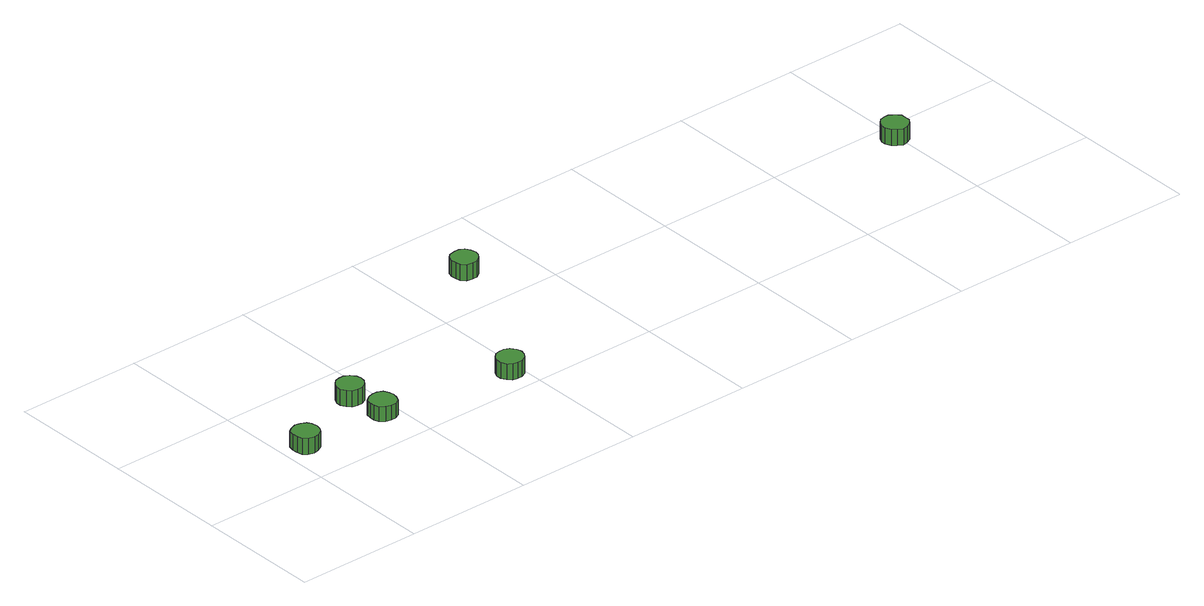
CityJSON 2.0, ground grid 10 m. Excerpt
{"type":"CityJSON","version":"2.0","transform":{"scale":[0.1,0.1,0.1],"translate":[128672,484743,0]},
"CityObjects":{
"tree1":{"type":"SolitaryVegetationObject","attributes":{"function":"something"},"geometry":[{"type":"MultiSurface","lod":"1","boundaries":[[[0,1,2,3,4,5,6,7,8,9,10,11,12,13,14]],[[15,16,17,18,19,20,21,22,23,24,25,26,27,28,29]],[[0,29,28,1]],[[1,28,27,2]],[[2,27,26,3]],[[3,26,25,4]],[[4,25,24,5]],[[5,24,23,6]],[[6,23,22,7]],[[7,22,21,8]],[[8,21,20,9]],[[9,20,19,10]],[[10,19,18,11]],[[11,18,17,12]],[[12,17,16,13]],[[13,16,15,14]],[[14,15,29,0]]]}]},
"tree2":{"type":"SolitaryVegetationObject","attributes":{"function":"something"},"geometry":[{"type":"MultiSurface","lod":"1","boundaries":[[[30,31,32,33,34,35,36,37,38,39,40,41,42,43,44]],[[45,46,47,48,49,50,51,52,53,54,55,56,57,58,59]],[[30,59,58,31]],[[31,58,57,32]],[[32,57,56,33]],[[33,56,55,34]],[[34,55,54,35]],[[35,54,53,36]],[[36,53,52,37]],[[37,52,51,38]],[[38,51,50,39]],[[39,50,49,40]],[[40,49,48,41]],[[41,48,47,42]],[[42,47,46,43]],[[43,46,45,44]],[[44,45,59,30]]]}]},
"tree3":{"type":"SolitaryVegetationObject","attributes":{"function":"something"},"geometry":[{"type":"MultiSurface","lod":"1","boundaries":[[[60,61,62,63,64,65,66,67,68,69,70,71,72,73,74]],[[75,76,77,78,79,80,81,82,83,84,85,86,87,88,89]],[[60,89,88,61]],[[61,88,87,62]],[[62,87,86,63]],[[63,86,85,64]],[[64,85,84,65]],[[65,84,83,66]],[[66,83,82,67]],[[67,82,81,68]],[[68,81,80,69]],[[69,80,79,70]],[[70,79,78,71]],[[71,78,77,72]],[[72,77,76,73]],[[73,76,75,74]],[[74,75,89,60]]]}]},
"tree4":{"type":"SolitaryVegetationObject","attributes":{"function":"something"},"geometry":[{"type":"MultiSurface","lod":"1","boundaries":[[[90,91,92,93,94,95,96,97,98,99,100,101,102,103,104]],[[105,106,107,108,109,110,111,112,113,114,115,116,117,118,119]],[[90,119,118,91]],[[91,118,117,92]],[[92,117,116,93]],[[93,116,115,94]],[[94,115,114,95]],[[95,114,113,96]],[[96,113,112,97]],[[97,112,111,98]],[[98,111,110,99]],[[99,110,109,100]],[[100,109,108,101]],[[101,108,107,102]],[[102,107,106,103]],[[103,106,105,104]],[[104,105,119,90]]]}]},
"tree5":{"type":"SolitaryVegetationObject","attributes":{"function":"something"},"geometry":[{"type":"MultiSurface","lod":"1","boundaries":[[[120,121,122,123,124,125,126,127,128,129,130,131,132,133,134]],[[135,136,137,138,139,140,141,142,143,144,145,146,147,148,149]],[[120,149,148,121]],[[121,148,147,122]],[[122,147,146,123]],[[123,146,145,124]],[[124,145,144,125]],[[125,144,143,126]],[[126,143,142,127]],[[127,142,141,128]],[[128,141,140,129]],[[129,140,139,130]],[[130,139,138,131]],[[131,138,137,132]],[[132,137,136,133]],[[133,136,135,134]],[[134,135,149,120]]]}]},
"tree6":{"type":"SolitaryVegetationObject","attributes":{"function":"something"},"geometry":[{"type":"MultiSurface","lod":"1","boundaries":[[[150,151,152,153,154,155,156,157,158,159,160,161,162,163,164]],[[165,166,167,168,169,170,171,172,173,174,175,176,177,178,179]],[[150,179,178,151]],[[151,178,177,152]],[[152,177,176,153]],[[153,176,175,154]],[[154,175,174,155]],[[155,174,173,156]],[[156,173,172,157]],[[157,172,171,158]],[[158,171,170,159]],[[159,170,169,160]],[[160,169,168,161]],[[161,168,167,162]],[[162,167,166,163]],[[163,166,165,164]],[[164,165,179,150]]]}]}
},
"vertices":[
[27,35,20],[26,40,20],[24,43,20],[20,45,20],[16,46,20],[11,44,20],[8,42,20],[7,38,20],[7,33,20],[8,29,20],[11,26,20],[16,25,20],[20,26,20],[24,28,20],[26,31,20],[26,31,7],[24,28,7],[20,26,7],[16,25,7],[11,26,7],[8,29,7],[7,33,7],[7,38,7],[8,42,7],[11,44,7],[16,46,7],[20,45,7],[24,43,7],[26,40,7],[27,35,7],
[97,35,18],[96,39,18],[94,43,18],[90,45,18],[86,45,18],[82,44,18],[78,41,18],[77,37,18],[77,33,18],[78,29,18],[82,26,18],[86,25,18],[90,25,18],[94,27,18],[96,31,18],[96,31,6],[94,27,6],[90,25,6],[86,25,6],[82,26,6],[78,29,6],[77,33,6],[77,37,6],[78,41,6],[82,44,6],[86,45,6],[90,45,6],[94,43,6],[96,39,6],[97,35,6],
[93,65,19],[92,69,19],[89,73,19],[85,75,19],[81,75,19],[77,74,19],[74,71,19],[72,67,19],[72,63,19],[74,59,19],[77,56,19],[81,55,19],[85,55,19],[89,57,19],[92,61,19],[92,61,6],[89,57,6],[85,55,6],[81,55,6],[77,56,6],[74,59,6],[72,63,6],[72,67,6],[74,71,6],[77,74,6],[81,75,6],[85,75,6],[89,73,6],[92,69,6],[93,65,6],
[201,20,19],[200,24,19],[197,28,19],[193,30,19],[189,30,19],[185,29,19],[182,26,19],[180,22,19],[180,18,19],[182,14,19],[185,11,19],[189,10,19],[193,10,19],[197,12,19],[200,16,19],[200,16,6],[197,12,6],[193,10,6],[189,10,6],[185,11,6],[182,14,6],[180,18,6],[180,22,6],[182,26,6],[185,29,6],[189,30,6],[193,30,6],[197,28,6],[200,24,6],[201,20,6],
[264,143,18],[263,147,18],[261,151,18],[257,153,18],[253,153,18],[248,152,18],[245,149,18],[244,145,18],[244,141,18],[245,137,18],[248,134,18],[253,133,18],[257,133,18],[261,136,18],[263,139,18],[263,139,5],[261,136,5],[257,133,5],[253,133,5],[248,134,5],[245,137,5],[244,141,5],[244,145,5],[245,149,5],[248,152,5],[253,153,5],[257,153,5],[261,151,5],[263,147,5],[264,143,5],
[608,86,18],[608,90,18],[605,93,18],[601,96,18],[597,96,18],[593,95,18],[590,92,18],[588,88,18],[588,84,18],[590,80,18],[593,77,18],[597,75,18],[601,76,18],[605,78,18],[608,82,18],[608,82,5],[605,78,5],[601,76,5],[597,75,5],[593,77,5],[590,80,5],[588,84,5],[588,88,5],[590,92,5],[593,95,5],[597,96,5],[601,96,5],[605,93,5],[608,90,5],[608,86,5]
]}
